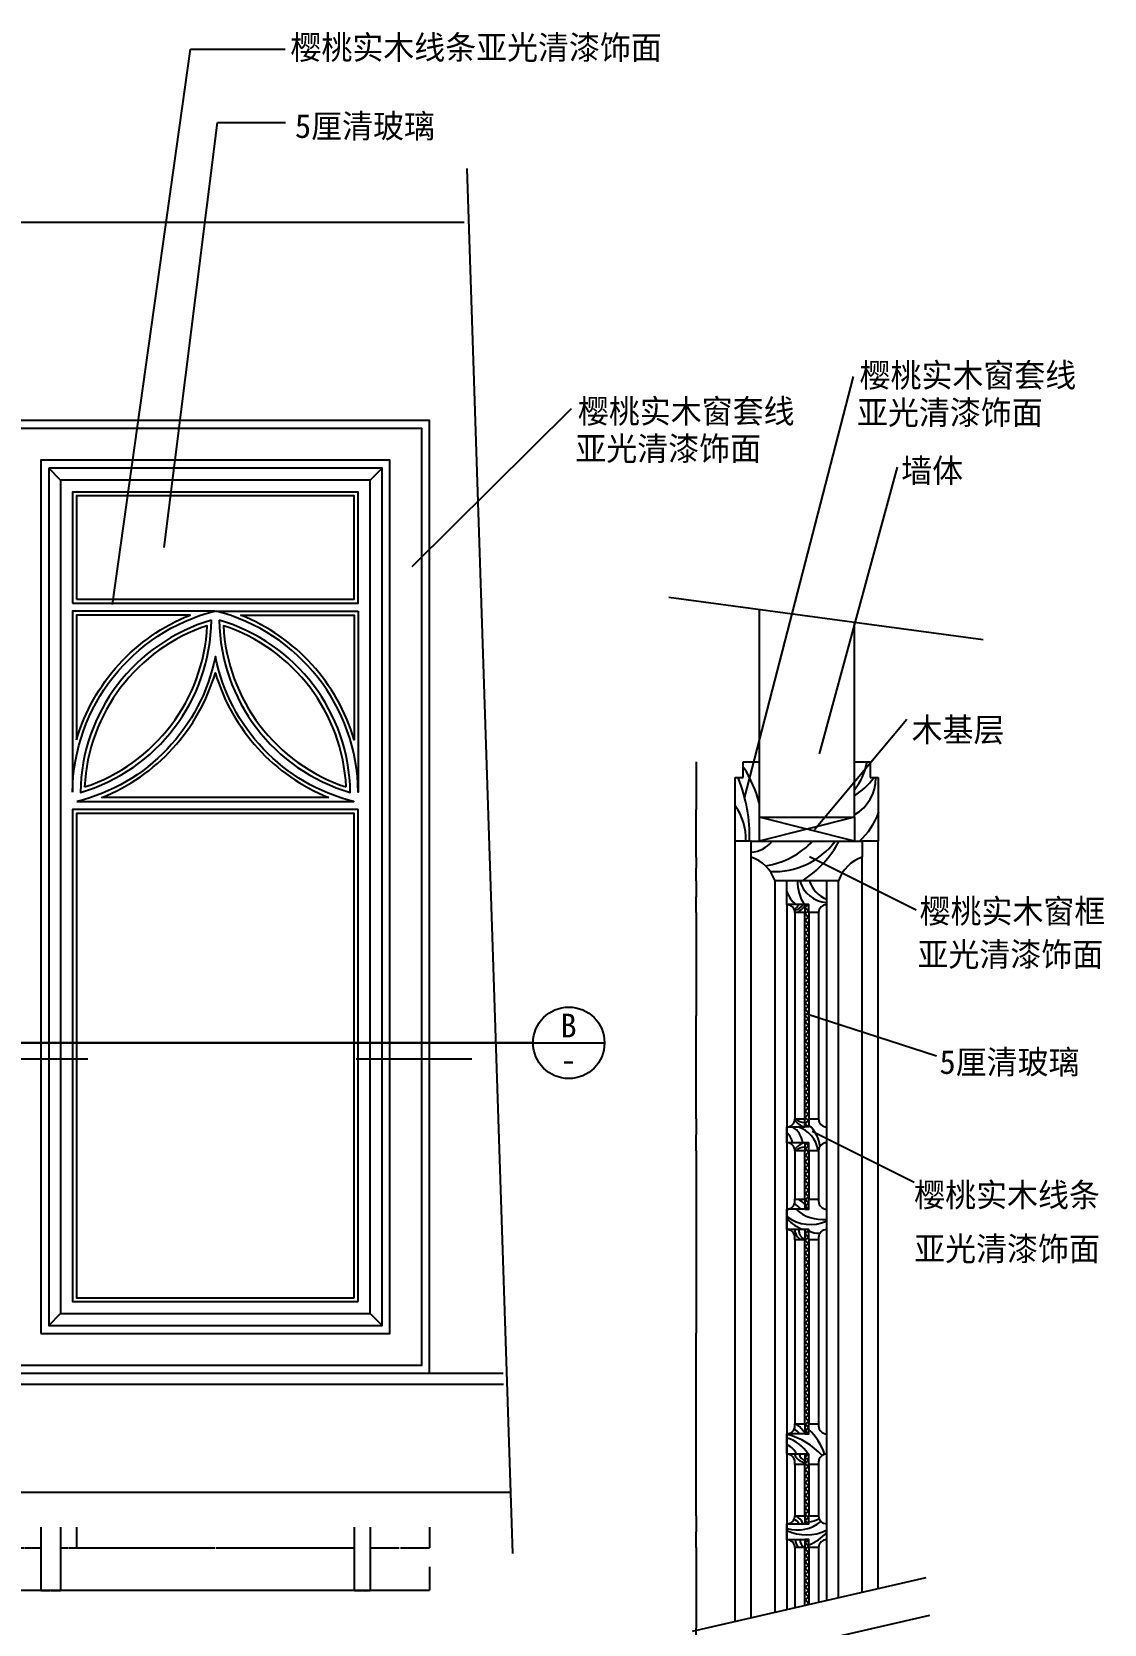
# Model space of a CAD drawing. Header units: metres. Extents: x 223 to 5327, y 242 to 6977.
# Drawn here: x 2624 to 5327, y 2965 to 6977 of the extents above; entities that cross this region are included whole.
import ezdxf

# ---------------------------------------------------------------- set-up
doc = ezdxf.new("R2010")
doc.units = ezdxf.units.M
for name, color, linetype in [('2', 2, 'Continuous'), ('3', 3, 'Continuous'), ('4', 4, 'Continuous'), ('7', 7, 'Continuous'), ('BH', 3, 'Continuous'), ('DIM', 3, 'Continuous'), ('TEXT', 3, 'Continuous')]:
    doc.layers.add(name, color=color, linetype=linetype)
doc.dimstyles.get("Standard").update_dxf_attribs({"dimtxt": 2.5, "dimasz": 2.5, "dimexe": 1.25, "dimexo": 0.625, "dimtad": 1, "dimcen": 2.5, "dimazin": 3, "dimtfac": 1, "dimtmove": 0, "dimatfit": 3})

# ---------------------------------------------------------------- blocks, each defined once
blk = doc.blocks.new('BH2')
at = {"layer": 'BH'}
blk.add_lwpolyline([(0, 32), (5, 28), (0, 24), (5, 20), (0, 16), (5, 12), (0, 8), (5, 4), (0, 0)], dxfattribs=at)
blk = doc.blocks.new('*D21')
for p, q in [((626.91, 3109.19), (626.91, 3050.93)), ((3626.91, 3109.19), (3626.91, 3050.93)), ((627.16, 3050.93), (2124.91, 3050.93)), ((2128.91, 3050.93), (3626.66, 3050.93))]:
    blk.add_line(p, q)
at = {"layer": 'Defpoints'}
for p in [(626.91, 3109.19), (3626.91, 3109.19), (626.91, 3050.93)]:
    blk.add_point(p, dxfattribs=at)
at = {"layer": 'DIM', "insert": (2126.91, 3050.93), "char_height": 1, "attachment_point": 5}
blk.add_mtext('3000', dxfattribs=at)
blk = doc.blocks.new('*D36')
for p, q in [((3436.91, 3209.73), (3436.91, 3049.43)), ((3476.91, 3209.73), (3476.91, 3049.43)), ((3437.16, 3049.43), (3455.91, 3049.43)), ((3457.91, 3049.43), (3476.66, 3049.43))]:
    blk.add_line(p, q)
at = {"layer": 'Defpoints'}
for p in [(3436.91, 3209.73), (3476.91, 3209.73), (3436.91, 3049.43)]:
    blk.add_point(p, dxfattribs=at)
at = {"layer": 'DIM', "insert": (3456.91, 3049.43), "char_height": 1, "attachment_point": 5}
blk.add_mtext('40', dxfattribs=at)
blk = doc.blocks.new('*D37')
for p, q in [((3476.91, 3209.73), (3476.91, 3157.69)), ((3626.91, 3209.73), (3626.91, 3157.69)), ((3477.16, 3157.69), (3550.41, 3157.69)), ((3553.41, 3157.69), (3626.66, 3157.69))]:
    blk.add_line(p, q)
at = {"layer": 'Defpoints'}
for p in [(3476.91, 3209.73), (3626.91, 3209.73), (3476.91, 3157.69)]:
    blk.add_point(p, dxfattribs=at)
at = {"layer": 'DIM', "insert": (3551.91, 3157.69), "char_height": 1, "attachment_point": 5}
blk.add_mtext('150', dxfattribs=at)
blk = doc.blocks.new('*D38')
for p, q in [((2696.91, 3209.73), (2696.91, 3157.69)), ((2736.91, 3209.73), (2736.91, 3157.69)), ((2697.16, 3157.69), (2715.91, 3157.69)), ((2717.91, 3157.69), (2736.66, 3157.69))]:
    blk.add_line(p, q)
at = {"layer": 'Defpoints'}
for p in [(2696.91, 3209.73), (2736.91, 3209.73), (2696.91, 3157.69)]:
    blk.add_point(p, dxfattribs=at)
at = {"layer": 'DIM', "insert": (2716.91, 3157.69), "char_height": 1, "attachment_point": 5}
blk.add_mtext('40', dxfattribs=at)
blk = doc.blocks.new('*D39')
for p, q in [((2736.91, 3209.73), (2736.91, 3157.69)), ((3436.91, 3209.73), (3436.91, 3157.69)), ((2737.16, 3157.69), (3085.41, 3157.69)), ((3088.41, 3157.69), (3436.66, 3157.69))]:
    blk.add_line(p, q)
at = {"layer": 'Defpoints'}
for p in [(2736.91, 3209.73), (3436.91, 3209.73), (2736.91, 3157.69)]:
    blk.add_point(p, dxfattribs=at)
at = {"layer": 'DIM', "insert": (3086.91, 3157.69), "char_height": 1, "attachment_point": 5}
blk.add_mtext('700', dxfattribs=at)
blk = doc.blocks.new('*D48')
for p, q in [((2566.91, 3209.73), (2566.91, 3157.69)), ((2646.91, 3209.73), (2646.91, 3157.69)), ((2567.16, 3157.69), (2605.91, 3157.69)), ((2607.91, 3157.69), (2646.66, 3157.69))]:
    blk.add_line(p, q)
at = {"layer": 'Defpoints'}
for p in [(2566.91, 3209.73), (2646.91, 3209.73), (2566.91, 3157.69)]:
    blk.add_point(p, dxfattribs=at)
at = {"layer": 'DIM', "insert": (2606.91, 3157.69), "char_height": 1, "attachment_point": 5}
blk.add_mtext('80', dxfattribs=at)
blk = doc.blocks.new('*D49')
for p, q in [((2646.91, 3209.73), (2646.91, 3049.43)), ((2696.91, 3209.73), (2696.91, 3049.43)), ((2647.16, 3049.43), (2670.91, 3049.43)), ((2672.91, 3049.43), (2696.66, 3049.43))]:
    blk.add_line(p, q)
at = {"layer": 'Defpoints'}
for p in [(2646.91, 3209.73), (2696.91, 3209.73), (2646.91, 3049.43)]:
    blk.add_point(p, dxfattribs=at)
at = {"layer": 'DIM', "insert": (2671.91, 3049.43), "char_height": 1, "attachment_point": 5}
blk.add_mtext('50', dxfattribs=at)
blk = doc.blocks.new('*D57')
for p, q in [((4298.48, 3237.96), (4298.48, 3197.96)), ((4298.23, 3197.96), (4297.98, 3197.96)), ((4298.48, 3157.96), (4298.48, 3197.96)), ((4298.48, 3197.96), (4298.48, 3197.96)), ((4298.73, 3197.96), (4298.98, 3197.96))]:
    blk.add_line(p, q)
at = {"layer": 'Defpoints'}
for p in [(4298.48, 3237.96), (4298.48, 3197.96), (4298.48, 3157.96)]:
    blk.add_point(p, dxfattribs=at)
at = {"layer": 'DIM', "insert": (4298.48, 3199.085), "char_height": 1, "attachment_point": 5}
blk.add_mtext('40', dxfattribs=at)
blk = doc.blocks.new('*D58')
for p, q in [((4298.48, 3157.96), (4298.48, 2955.27)), ((4298.23, 2955.27), (4297.98, 2955.27)), ((4298.48, 2752.58), (4298.48, 2955.27)), ((4298.48, 2955.27), (4298.48, 2955.27)), ((4298.73, 2955.27), (4298.98, 2955.27))]:
    blk.add_line(p, q)
at = {"layer": 'Defpoints'}
for p in [(4298.48, 3157.96), (4298.48, 2955.27), (4298.48, 2752.58)]:
    blk.add_point(p, dxfattribs=at)
at = {"layer": 'DIM', "insert": (4298.48, 2956.395), "char_height": 1, "attachment_point": 5}
blk.add_mtext('1220', dxfattribs=at)
blk = doc.blocks.new('*D67')
for p, q in [((4298.48, 4237.96), (4298.48, 4197.96)), ((4298.23, 4197.96), (4297.98, 4197.96)), ((4298.48, 4157.96), (4298.48, 4197.96)), ((4298.48, 4197.96), (4298.48, 4197.96)), ((4298.73, 4197.96), (4298.98, 4197.96))]:
    blk.add_line(p, q)
at = {"layer": 'Defpoints'}
for p in [(4298.48, 4237.96), (4298.48, 4197.96), (4298.48, 4157.96)]:
    blk.add_point(p, dxfattribs=at)
at = {"layer": 'DIM', "insert": (4298.48, 4199.085), "char_height": 1, "attachment_point": 5}
blk.add_mtext('40', dxfattribs=at)
blk = doc.blocks.new('*D68')
for p, q in [((4298.48, 4157.96), (4298.48, 3697.96)), ((4298.23, 3697.96), (4297.98, 3697.96)), ((4298.48, 3237.96), (4298.48, 3697.96)), ((4298.48, 3697.96), (4298.48, 3697.96)), ((4298.73, 3697.96), (4298.98, 3697.96))]:
    blk.add_line(p, q)
at = {"layer": 'Defpoints'}
for p in [(4298.48, 4157.96), (4298.48, 3697.96), (4298.48, 3237.96)]:
    blk.add_point(p, dxfattribs=at)
at = {"layer": 'DIM', "insert": (4298.48, 3699.085), "char_height": 1, "attachment_point": 5}
blk.add_mtext('230', dxfattribs=at)
blk = doc.blocks.new('*D69')
for p, q in [((4298.48, 5137.96), (4298.48, 5017.96)), ((4298.23, 5017.96), (4297.98, 5017.96)), ((4298.48, 4897.96), (4298.48, 5017.96)), ((4298.48, 5017.96), (4298.48, 5017.96)), ((4298.73, 5017.96), (4298.98, 5017.96))]:
    blk.add_line(p, q)
at = {"layer": 'Defpoints'}
for p in [(4298.48, 5137.96), (4298.48, 5017.96), (4298.48, 4897.96)]:
    blk.add_point(p, dxfattribs=at)
at = {"layer": 'DIM', "insert": (4298.48, 5019.085), "char_height": 1, "attachment_point": 5}
blk.add_mtext('120', dxfattribs=at)
blk = doc.blocks.new('*D70')
for p, q in [((4298.48, 4897.96), (4298.48, 4870.2)), ((4298.23, 4870.2), (4297.98, 4870.2)), ((4298.48, 4837.96), (4298.48, 4870.2)), ((4298.48, 4870.2), (4298.48, 4870.2)), ((4298.73, 4870.2), (4298.98, 4870.2))]:
    blk.add_line(p, q)
at = {"layer": 'Defpoints'}
for p in [(4298.48, 4897.96), (4298.48, 4870.2), (4298.48, 4837.96)]:
    blk.add_point(p, dxfattribs=at)
at = {"layer": 'DIM', "insert": (4298.48, 4871.325), "char_height": 1, "attachment_point": 5}
blk.add_mtext('30', dxfattribs=at)
blk = doc.blocks.new('*D71')
for p, q in [((4298.48, 4837.96), (4298.48, 4797.96)), ((4298.23, 4797.96), (4297.98, 4797.96)), ((4298.48, 4757.96), (4298.48, 4797.96)), ((4298.48, 4797.96), (4298.48, 4797.96)), ((4298.73, 4797.96), (4298.98, 4797.96))]:
    blk.add_line(p, q)
at = {"layer": 'Defpoints'}
for p in [(4298.48, 4837.96), (4298.48, 4797.96), (4298.48, 4757.96)]:
    blk.add_point(p, dxfattribs=at)
at = {"layer": 'DIM', "insert": (4298.48, 4799.085), "char_height": 1, "attachment_point": 5}
blk.add_mtext('40', dxfattribs=at)
blk = doc.blocks.new('*D72')
for p, q in [((4298.48, 4757.96), (4298.48, 4497.96)), ((4298.23, 4497.96), (4297.98, 4497.96)), ((4298.48, 4237.96), (4298.48, 4497.96)), ((4298.48, 4497.96), (4298.48, 4497.96)), ((4298.73, 4497.96), (4298.98, 4497.96))]:
    blk.add_line(p, q)
at = {"layer": 'Defpoints'}
for p in [(4298.48, 4757.96), (4298.48, 4497.96), (4298.48, 4237.96)]:
    blk.add_point(p, dxfattribs=at)
at = {"layer": 'DIM', "insert": (4298.48, 4499.085), "char_height": 1, "attachment_point": 5}
blk.add_mtext('260', dxfattribs=at)

msp = doc.modelspace()

# ---------------------------------------------------------------- hatches: boundary and pattern name
at = {"layer": 'BH'}
h = msp.add_hatch(dxfattribs=at)
h.set_pattern_fill('AR-RROOF', scale=500)
h.paths.add_polyline_path([(1516.91, 5807.6), (816.91, 5807.6), (816.91, 5547.6), (1516.91, 5547.6)])
h.paths.add_polyline_path([(1103.2, 5507.6), (816.91, 5507.6), (816.91, 5192.92, -0.23)])
h.paths.add_polyline_path([(1146.52, 5480.79, 0.31), (837.31, 5074.41, 0.31)])
h.paths.add_polyline_path([(1166.91, 5362.28, -0.23), (880.62, 5047.6), (1453.2, 5047.6, -0.23)])
h.paths.add_polyline_path([(1187.31, 5480.79, 0.31), (1496.52, 5074.41, 0.31)])
h.paths.add_polyline_path([(1516.91, 5507.6), (1230.62, 5507.6, -0.23), (1516.91, 5192.92)])
h.paths.add_polyline_path([(2299.9, 5807.6), (1776.91, 5807.6), (1776.91, 5547.6), (2299.9, 5547.6)])
h.paths.add_polyline_path([(2063.2, 5507.6), (1776.91, 5507.6), (1776.91, 5192.92, -0.23)])
h.paths.add_polyline_path([(2106.52, 5480.79, 0.31), (1797.31, 5074.41, 0.31)])
h.paths.add_polyline_path([(2126.91, 5362.28, -0.23), (1840.62, 5047.6), (2299.9, 5047.6), (2299.9, 5111.82, -0.16)])
h.paths.add_polyline_path([(2299.9, 5395.27, 0.1), (2147.31, 5480.79, 0.2), (2299.9, 5163.41)])
h.paths.add_polyline_path([(2299.9, 5395.27), (2299.9, 5163.41, 0.1), (2456.52, 5074.41, 0.21)])
h.paths.add_polyline_path([(2476.91, 5507.6), (2299.9, 5507.6), (2299.9, 5446.4, -0.16), (2476.91, 5192.92)])
h.paths.add_polyline_path([(2476.91, 5807.6), (2299.9, 5807.6), (2299.9, 5547.6), (2476.91, 5547.6)])
h.paths.add_polyline_path([(2299.9, 5507.6), (2190.62, 5507.6, -0.06), (2299.9, 5446.4)])
h.paths.add_polyline_path([(3436.91, 5807.6), (2736.91, 5807.6), (2736.91, 5547.6), (3436.91, 5547.6)])
h.paths.add_polyline_path([(3023.2, 5507.6), (2736.91, 5507.6), (2736.91, 5192.92, -0.23)])
h.paths.add_polyline_path([(3066.52, 5480.79, 0.31), (2757.31, 5074.41, 0.31)])
h.paths.add_polyline_path([(3086.91, 5362.28, -0.23), (2800.62, 5047.6), (3373.2, 5047.6, -0.23)])
h.paths.add_polyline_path([(3107.31, 5480.79, 0.31), (3416.52, 5074.41, 0.31)])
h.paths.add_polyline_path([(3436.91, 5507.6), (3150.62, 5507.6, -0.23), (3436.91, 5192.92)])
h.paths.add_polyline_path([(3436.91, 5007.6), (2736.91, 5007.6), (2736.91, 3787.6), (3436.91, 3787.6)])
h.paths.add_polyline_path([(2299.9, 5007.6), (1776.91, 5007.6), (1776.91, 3787.6), (2299.9, 3787.6)])
h.paths.add_polyline_path([(2476.91, 5007.6), (2299.9, 5007.6), (2299.9, 3787.6), (2476.91, 3787.6)])
h.paths.add_polyline_path([(1516.91, 5007.6), (816.91, 5007.6), (816.91, 3787.6), (1516.91, 3787.6)])
h = msp.add_hatch(dxfattribs=at)
h.set_pattern_fill('ANSI31', scale=1000)
h.paths.add_polyline_path([(4697.16, 5489.59), (4457.16, 5522.05), (4457.16, 4997.96), (4697.16, 4997.96)])

# ---------------------------------------------------------------- linework, layer by layer
at = {"layer": '2'}
for p, q in [((394.44, 6497.6), (3713.89, 6497.6)), ((493.26, 3297.6), (3827.83, 3297.6))]:
    msp.add_line(p, q, dxfattribs=at)
msp.add_lwpolyline([(4457.16, 5522.05), (4457.16, 4997.96), (4697.16, 4997.96), (4697.16, 5489.59)], dxfattribs=at)
at = {"layer": '3'}
for p, q in [((3720.22, 6632.68), (3836.02, 3143.05)), ((2666.91, 5877.6), (2696.91, 5847.6)), ((3506.91, 5877.6), (3476.91, 5847.6)), ((4229.45, 5552.85), (5021.3, 5445.75)), ((2666.91, 3717.6), (2696.91, 3747.6)), ((3506.91, 3717.6), (3476.91, 3747.6)), ((4289.62, 2947.3), (4878.08, 3082.47)), ((4299.17, 2852.9), (4887.64, 2988.07))]:
    msp.add_line(p, q, dxfattribs=at)
for points in [[(646.91, 3617.6), (3606.91, 3617.6), (3606.91, 5977.6), (646.91, 5977.6)], [(2666.91, 5877.6), (2666.91, 3717.6), (3506.91, 3717.6), (3506.91, 5877.6)]]:
    msp.add_lwpolyline(points, close=True, dxfattribs=at)
for points in [[(2726.91, 5537.6), (3446.91, 5537.6), (3446.91, 5817.6), (2726.91, 5817.6), (2726.91, 5537.6)], [(3446.91, 5017.6), (2726.91, 5017.6), (2726.91, 3777.6), (3446.91, 3777.6)], [(3446.91, 3777.6), (3446.91, 5017.6)]]:
    msp.add_lwpolyline(points, dxfattribs=at)
for points in [[(2726.91, 5061.32, -0.34), (3085.64, 5517.6), (2726.91, 5517.6)], [(3446.91, 5517.6), (3446.91, 5061.32, 0.34), (3088.19, 5517.6)], [(3076.92, 5494.47, 0.33), (2746.91, 5060.74, 0.33)], [(3096.91, 5494.47, 0.33), (3426.92, 5060.74, 0.33)], [(2738.19, 5037.6), (3435.64, 5037.6, -0.29), (3086.91, 5403.24, -0.29)]]:
    msp.add_lwpolyline(points, format="xyb", close=True, dxfattribs=at)
at = {"layer": '4'}
for p, q in [((4417.16, 5137.96), (4457.16, 5137.96)), ((4417.16, 5097.96), (4417.16, 5137.96)), ((4697.16, 5137.96), (4737.16, 5137.96)), ((4737.16, 5137.96), (4737.16, 5097.96)), ((4397.16, 5097.96), (4417.16, 5097.96)), ((4397.16, 4937.96), (4397.16, 5097.96)), ((4737.16, 5097.96), (4757.16, 5097.96)), ((4757.16, 5097.96), (4757.16, 4937.96)), ((4457.16, 4997.96), (4457.16, 4937.96)), ((4697.16, 4997.96), (4697.16, 4937.96)), ((4397.16, 2972.01), (4397.16, 4937.96)), ((4437.16, 4937.96), (4397.16, 4937.96)), ((4757.16, 4937.96), (4717.16, 4937.96)), ((4757.16, 3054.7), (4757.16, 4937.96)), ((4437.16, 2981.19), (4437.16, 4897.96)), ((4717.16, 3045.51), (4717.16, 4897.96)), ((4527.16, 4777.96), (4527.16, 3001.87)), ((4527.16, 4777.96), (4527.16, 4777.96)), ((4572.16, 4777.96), (4527.16, 4777.96)), ((4627.16, 4777.96), (4627.16, 3024.84)), ((4627.16, 4777.96), (4627.16, 4777.96)), ((4547.16, 4757.96), (4547.16, 4757.96)), ((4607.16, 4757.96), (4607.16, 4757.96)), ((4527.16, 4217.96), (4527.16, 4217.96)), ((4527.16, 4177.96), (4527.16, 4217.96)), ((4527.16, 4217.96), (4572.16, 4217.96)), ((4547.16, 4237.96), (4572.16, 4237.96)), ((4547.16, 4237.96), (4547.16, 4237.96)), ((4582.16, 4237.96), (4607.16, 4237.96)), ((4607.16, 4237.96), (4607.16, 4237.96)), ((4627.16, 4217.96), (4627.16, 4177.96)), ((4627.16, 4217.96), (4627.16, 4217.96)), ((4527.16, 4177.96), (4527.16, 4177.96)), ((4572.16, 4177.96), (4527.16, 4177.96)), ((4627.16, 4177.96), (4627.16, 4177.96)), ((4547.16, 4157.96), (4547.16, 4157.96)), ((4572.16, 4157.96), (4547.16, 4157.96)), ((4607.16, 4157.96), (4582.16, 4157.96)), ((4607.16, 4157.96), (4607.16, 4157.96)), ((4572.16, 4010.49), (4527.16, 4010.49)), ((4572.16, 3959.4), (4527.16, 3959.4)), ((484, 3597.6), (3811.93, 3597.6)), ((484.86, 3569.6), (3813.41, 3569.6)), ((4572.16, 3444.51), (4527.16, 3444.51)), ((4572.16, 3393.43), (4527.16, 3393.43)), ((4527.16, 3217.96), (4572.16, 3217.96)), ((4607.16, 3237.96), (4607.16, 3237.96)), ((4527.16, 3177.96), (4527.16, 3177.96)), ((4527.16, 3177.96), (4572.16, 3177.96)), ((4547.16, 3157.96), (4547.16, 3157.96))]:
    msp.add_line(p, q, dxfattribs=at)
for points in [[(626.91, 3597.6), (3626.91, 3597.6), (3626.91, 5997.6), (626.91, 5997.6)], [(2646.91, 3697.6), (3526.91, 3697.6), (3526.91, 5897.6), (2646.91, 5897.6)], [(2696.91, 5847.6), (2696.91, 3747.6), (3476.91, 3747.6), (3476.91, 5847.6)]]:
    msp.add_lwpolyline(points, close=True, dxfattribs=at)
for points in [[(4717.16, 4937.96), (4717.16, 4897.96, 0.23), (4657.16, 4837.96), (4627.16, 4837.96), (4527.16, 4837.96), (4497.16, 4837.96, 0.23), (4437.16, 4897.96), (4437.16, 4937.96)], [(4627.16, 4010.49), (4627.16, 3959.39, 0.41), (4607.16, 3939.39), (4607.16, 3933.29), (4582.16, 3933.29), (4582.16, 3959.4), (4572.16, 3959.4), (4572.16, 3933.29), (4547.16, 3933.29), (4547.16, 3939.39, 0.41), (4527.16, 3959.39), (4527.16, 4010.49, 0.41), (4547.16, 4030.49), (4547.16, 4035.55), (4572.16, 4035.55), (4572.16, 4010.49), (4582.16, 4010.49), (4582.16, 4035.55), (4607.16, 4035.55), (4607.16, 4030.49, 0.41)], [(4572.16, 3469.59), (4572.16, 3444.51), (4582.16, 3444.51), (4582.16, 3469.59), (4607.16, 3469.59), (4607.16, 3464.52, 0.41), (4627.16, 3444.52), (4627.16, 3393.43, 0.41), (4607.16, 3373.43), (4607.16, 3367.32), (4582.16, 3367.32), (4582.16, 3393.43), (4572.16, 3393.43), (4572.16, 3367.32), (4547.16, 3367.32), (4547.16, 3373.43, 0.41), (4527.16, 3393.43), (4527.16, 3444.52, 0.41), (4547.16, 3464.52), (4547.16, 3469.59)], [(4572.16, 3237.96), (4572.16, 3217.96), (4582.16, 3217.96), (4582.16, 3237.96), (4607.16, 3237.96, 0.41), (4627.16, 3217.96), (4627.16, 3177.96), (4627.16, 3177.96, 0.41), (4607.16, 3157.96), (4607.16, 3157.96), (4582.16, 3157.96), (4582.16, 3177.96), (4572.16, 3177.96), (4572.16, 3157.96), (4547.16, 3157.96, 0.41), (4527.16, 3177.96), (4527.16, 3217.96, 0.41), (4547.16, 3237.96)]]:
    msp.add_lwpolyline(points, format="xyb", close=True, dxfattribs=at)
msp.add_lwpolyline([(4627.16, 4837.96), (4627.16, 4777.96, 0.41), (4607.16, 4757.96), (4582.16, 4757.96), (4582.16, 4777.96), (4572.16, 4777.96), (4572.16, 4757.96), (4547.16, 4757.96, 0.41), (4527.16, 4777.96), (4527.16, 4837.96)], format="xyb", dxfattribs=at)
for points in [[(4582.16, 4240.04), (4582.16, 4217.96), (4572.16, 4217.96), (4572.16, 4240.04)], [(4582.16, 4155.88), (4582.16, 4177.96), (4572.16, 4177.96), (4572.16, 4155.88)]]:
    msp.add_lwpolyline(points, dxfattribs=at)
for centre, start, end in [((4527.16, 4237.96), 270, 0), ((4627.16, 4237.96), 180, 270), ((4527.16, 4157.96), 0, 90), ((4627.16, 4157.96), 90, 180)]:
    msp.add_arc(centre, 20, start, end, dxfattribs=at)
at = {"layer": '7'}
for p, q in [((4497.16, 2994.98), (4497.16, 4837.96)), ((4657.16, 3031.73), (4657.16, 4837.96)), ((4547.16, 4757.96), (4547.16, 4237.96)), ((4572.16, 4237.96), (4572.16, 4757.96)), ((4582.16, 4757.96), (4582.16, 4237.96)), ((4607.16, 4757.96), (4607.16, 4237.96)), ((4547.16, 4157.96), (4547.16, 4035.55)), ((4572.16, 4035.55), (4572.16, 4157.96)), ((4582.16, 4157.96), (4582.16, 4035.55)), ((4607.16, 4157.96), (4607.16, 4035.55)), ((4547.16, 3933.29), (4547.16, 3469.59)), ((4572.16, 3469.59), (4572.16, 3933.29)), ((4582.16, 3933.29), (4582.16, 3469.59)), ((4607.16, 3933.29), (4607.16, 3469.59)), ((4547.16, 3367.32), (4547.16, 3237.96)), ((4572.16, 3237.96), (4572.16, 3367.32)), ((4582.16, 3367.32), (4582.16, 3237.96)), ((4607.16, 3367.32), (4607.16, 3237.96)), ((4547.16, 3157.96), (4547.16, 3006.46)), ((4572.16, 3012.2), (4572.16, 3157.96)), ((4582.16, 3157.96), (4582.16, 3014.5)), ((4607.16, 3157.96), (4607.16, 3020.24))]:
    msp.add_line(p, q, dxfattribs=at)
msp.add_lwpolyline([(2736.91, 5547.6), (3436.91, 5547.6), (3436.91, 5807.6), (2736.91, 5807.6), (2736.91, 5547.6)], dxfattribs=at)
for points in [[(2736.91, 5192.92, -0.23), (3023.2, 5507.6), (2736.91, 5507.6)], [(3150.62, 5507.6), (3436.91, 5507.6), (3436.91, 5192.92, 0.23)], [(2757.31, 5074.41, 0.31), (3066.52, 5480.79, 0.31)], [(3416.52, 5074.41, 0.31), (3107.31, 5480.79, 0.31)], [(3373.2, 5047.6), (2800.62, 5047.6, 0.23), (3086.91, 5362.28, 0.23)]]:
    msp.add_lwpolyline(points, format="xyb", close=True, dxfattribs=at)
msp.add_lwpolyline([(3436.91, 3787.6), (3436.91, 5007.6), (2736.91, 5007.6), (2736.91, 3787.6)], close=True, dxfattribs=at)
at = {"layer": 'BH'}
for p, q in [((4697.16, 4937.96), (4457.16, 4997.96)), ((4697.16, 4997.96), (4457.16, 4937.96))]:
    msp.add_line(p, q, dxfattribs=at)
for points in [[(4582.16, 4730.5), (4572.16, 4738.5), (4582.16, 4746.5), (4572.16, 4754.5), (4582.16, 4762.5), (4572.16, 4770.5), (4581.49, 4777.96)], [(4572.82, 4177.96), (4582.16, 4170.49), (4572.16, 4162.49), (4582.16, 4154.49), (4572.16, 4146.49), (4582.16, 4138.49)], [(4582.16, 3345.96), (4572.16, 3353.96), (4582.16, 3361.96), (4572.16, 3369.96), (4582.16, 3377.96), (4572.16, 3385.96), (4581.49, 3393.43)], [(4582.16, 3177.96), (4572.16, 3169.96), (4582.16, 3161.96), (4572.16, 3153.96), (4582.16, 3145.96), (4572.16, 3137.96), (4582.16, 3129.96)], [(4582.16, 3065.96), (4572.16, 3057.96), (4582.16, 3049.96), (4572.16, 3041.96), (4582.16, 3033.96), (4572.16, 3025.96), (4582.16, 3017.96), (4576.09, 3013.11)]]:
    msp.add_lwpolyline(points, dxfattribs=at)
for centre, radius, start, end in [((4590.65, 5158.27), 139.55, 319.83, 350.96), ((4039.88, 4950.54), 393.12, 358.32, 21.71), ((4161.29, 4958.41), 305.5, 14.48, 32.49), ((4587.34, 5219.22), 200.05, 303.34, 322.38), ((4644.36, 5097.35), 107.21, 300.3, 359.87), ((4280.93, 4943.67), 142.74, 358.12, 35.57), ((4592.02, 5069.07), 176.47, 311.96, 340.63), ((4431.39, 4985.52), 75.72, 275.47, 318.69), ((4441.52, 5081.13), 207.98, 278.84, 316.89), ((4494.95, 5053.66), 192.56, 267.18, 323.02), ((4419.13, 5066.55), 271.91, 303.47, 331.47), ((4663.44, 4837.37), 109.9, 179.71, 212.67), ((4630.43, 4856.66), 73.05, 194.87, 267.37), ((4651.43, 4858.32), 70.59, 196.98, 249.81), ((4590.39, 4830.69), 66.21, 197.19, 232.38), ((4517.06, 4806.08), 49.36, 305.39, 325.35), ((4539.83, 4799.22), 35.6, 280.45, 323.76), ((4517.22, 4815.12), 67.81, 302.93, 323.82), ((4512.76, 4171.18), 54.71, 7.27, 58.32), ((4581.86, 4258.96), 42.14, 213.57, 255.98), ((4572.12, 4261.45), 32.51, 226.26, 269.99), ((4535.35, 4149.78), 70.77, 6.66, 74.25), ((4525.83, 4158.33), 85.56, 7.02, 48.79), ((4497.11, 4171.27), 44.41, 8.45, 47.32), ((4581.86, 4136.97), 42.14, 104.02, 146.43), ((4572.12, 4134.47), 32.51, 90.01, 133.74), ((4527.04, 3989.71), 39.67, 31.68, 60.26), ((4529.91, 3987.55), 54.88, 39.72, 60.82), ((4586.84, 4068.42), 96.61, 231.9, 294.62), ((4592.43, 4040.06), 83.87, 219.21, 254.08), ((4617.36, 4085.55), 101.09, 227.95, 275.56), ((4583.01, 3963.59), 36.88, 186.52, 235.44), ((4582.58, 3957.78), 25.47, 177.59, 245.51), ((4605.96, 3993.16), 43.46, 236.86, 275.5), ((4531.12, 3424.62), 34.7, 35.52, 65.46), ((4505.65, 3404.28), 78.79, 32.65, 55.66), ((4487.39, 3350.92), 141.15, 17.36, 47.86), ((4502.75, 3346.13), 91.06, 31.5, 74.08), ((4504.18, 3370.48), 52.41, 25.91, 63.3), ((4483.41, 3270.27), 178.59, 42.08, 75.63), ((4578.74, 3405.87), 34.74, 201.02, 258.91), ((4581.91, 3399.22), 24.52, 193.94, 246.06), ((4553.15, 3296.74), 94.43, 254.31, 309.07), ((4524.38, 3191.03), 43.6, 38.12, 61.19), ((4534.4, 3205.37), 35.69, 22.06, 64.31), ((4566.38, 3325.12), 103.54, 278.79, 293.81), ((4576.78, 3303.97), 114.01, 244.18, 296.2), ((4575.41, 3176.8), 26.75, 177.18, 224.43), ((4587.3, 3180.74), 28.11, 185.51, 234.01), ((4537.18, 3275.19), 119.59, 292.24, 318.77)]:
    msp.add_arc(centre, radius, start, end, dxfattribs=at)
at = {"layer": 'DIM'}
for p, q in [((2473.04, 4429.68), (3887.5, 4429.68)), ((3887.5, 4429.68), (2475.08, 4429.68))]:
    msp.add_line(p, q, dxfattribs=at)
for points in [[(3887.5, 4429.68), (4067.5, 4429.68)], [(2473.06, 4389.68), (2765.26, 4389.68)], [(3441.42, 4389.68), (3733.62, 4389.68)]]:
    msp.add_lwpolyline(points, dxfattribs=at)
msp.add_circle((3977.5, 4429.68), 90, dxfattribs=at)

# ---------------------------------------------------------------- block references
at = {"layer": '3', "xscale": -2, "yscale": 2, "zscale": 2}
for p in [(4582.16, 4666.5), (4582.16, 4538.5), (4582.16, 4409.96), (4582.16, 4281.96), (4582.16, 4010.49), (4582.16, 3828.51), (4582.16, 3700.51), (4582.16, 3572.51), (4582.16, 3444.51), (4582.16, 3281.96)]:
    msp.add_blockref('BH2', p, dxfattribs=at)
at = {"layer": '3', "xscale": 2, "yscale": 2, "zscale": 2, "rotation": 180}
for p in [(4582.16, 4666.5), (4582.16, 4538.5), (4582.16, 4409.96), (4582.16, 4281.96), (4582.16, 4138.49), (4582.16, 3956.51), (4582.16, 3828.51), (4582.16, 3700.51), (4582.16, 3572.51), (4582.16, 3281.96), (4582.16, 3129.96)]:
    msp.add_blockref('BH2', p, dxfattribs=at)

# ---------------------------------------------------------------- texts
at = {"layer": 'DIM'}
for s, p in [('B', (3956.51, 4443.28)), ('-', (3956.35, 4357.28))]:
    msp.add_text(s, height=60, dxfattribs=at).set_placement(p)
at = {"layer": 'TEXT'}
for s, p in [('樱桃实木线条亚光清漆饰面', (3276.07, 6907.74)), ('5厘清玻璃', (3287.47, 6709.7)), ('樱桃实木窗套线', (4710.25, 6081.91)), ('樱桃实木窗套线', (4000.48, 5991.12)), ('亚光清漆饰面', (4703.85, 5987.8)), ('亚光清漆饰面', (3994.08, 5897.02)), ('墙体', (4815.15, 5841.39)), ('木基层', (4841.35, 5188.72)), ('樱桃实木窗框', (4861.54, 4731.47)), ('亚光清漆饰面', (4856.27, 4622.59)), ('5厘清玻璃', (4911.7, 4351.37)), ('樱桃实木线条', (4847.88, 4016.5)), ('亚光清漆饰面', (4847.88, 3880.8))]:
    msp.add_text(s, height=60, dxfattribs=at).set_placement(p)

# ---------------------------------------------------------------- dimensions: what is measured, and where the dimension line sits
at = {"layer": 'DIM'}
for base, p1, p2, text, picture, middle in [((4298.48, 5017.96), (4298.48, 5137.96), (4298.48, 4897.96), '120', '*D69', (4298.48, 5019.085)), ((4298.48, 4870.2), (4298.48, 4897.96), (4298.48, 4837.96), '30', '*D70', (4298.48, 4871.325)), ((4298.48, 4797.96), (4298.48, 4837.96), (4298.48, 4757.96), '40', '*D71', (4298.48, 4799.085)), ((4298.48, 4497.96), (4298.48, 4757.96), (4298.48, 4237.96), '260', '*D72', (4298.48, 4499.085)), ((4298.48, 4197.96), (4298.48, 4237.96), (4298.48, 4157.96), '40', '*D67', (4298.48, 4199.085)), ((4298.48, 3697.96), (4298.48, 4157.96), (4298.48, 3237.96), '230', '*D68', (4298.48, 3699.085)), ((4298.48, 3197.96), (4298.48, 3237.96), (4298.48, 3157.96), '40', '*D57', (4298.48, 3199.085)), ((4298.48, 2955.27), (4298.48, 3157.96), (4298.48, 2752.58), '1220', '*D58', (4298.48, 2956.395))]:
    dim = msp.add_linear_dim(base=base, p1=p1, p2=p2, text=text, dimstyle='Standard', dxfattribs=at)
    dim.commit()
    dim.dimension.update_dxf_attribs({"geometry": picture, "text_midpoint": middle})
for base, p1, p2, picture, middle in [((2566.91, 3157.69), (2566.91, 3209.73), (2646.91, 3209.73), '*D48', (2606.91, 3157.69)), ((2646.91, 3049.43), (2646.91, 3209.73), (2696.91, 3209.73), '*D49', (2671.91, 3049.43)), ((2696.91, 3157.69), (2696.91, 3209.73), (2736.91, 3209.73), '*D38', (2716.91, 3157.69)), ((2736.91, 3157.69), (2736.91, 3209.73), (3436.91, 3209.73), '*D39', (3086.91, 3157.69)), ((3436.91, 3049.43), (3436.91, 3209.73), (3476.91, 3209.73), '*D36', (3456.91, 3049.43)), ((3476.91, 3157.69), (3476.91, 3209.73), (3626.91, 3209.73), '*D37', (3551.91, 3157.69)), ((626.91, 3050.93), (626.91, 3109.19), (3626.91, 3109.19), '*D21', (2126.91, 3050.93))]:
    dim = msp.add_linear_dim(base=base, p1=p1, p2=p2, dimstyle='Standard', dxfattribs=at)
    dim.commit()
    dim.dimension.update_dxf_attribs({"geometry": picture, "text_midpoint": middle})

# ---------------------------------------------------------------- leaders
at = {"layer": 'BH'}
for points in [[(4596.72, 4967.56), (4829.73, 5244.97)], [(4583.88, 4899.46), (4853.01, 4764.98)]]:
    msp.add_leader(points, dimstyle='Standard', dxfattribs=at)
at = {"layer": 'DIM'}
for points in [[(2827.79, 5534.01), (3024.27, 6933.76), (3262.83, 6933.76)], [(2957.79, 5677.6), (3092.65, 6748.3), (3263.71, 6748.3)], [(4419.94, 5045.91), (4695.34, 6108.4)], [(3582.48, 5630.06), (3984.03, 6028.16)], [(4608.88, 5157.92), (4805.59, 5880.61)], [(4577.16, 4502.82), (4903.99, 4396.91)], [(4590.61, 4206.87), (4847.88, 4078.78)]]:
    msp.add_leader(points, dimstyle='Standard', dxfattribs=at)

doc.saveas('drawing.dxf')
